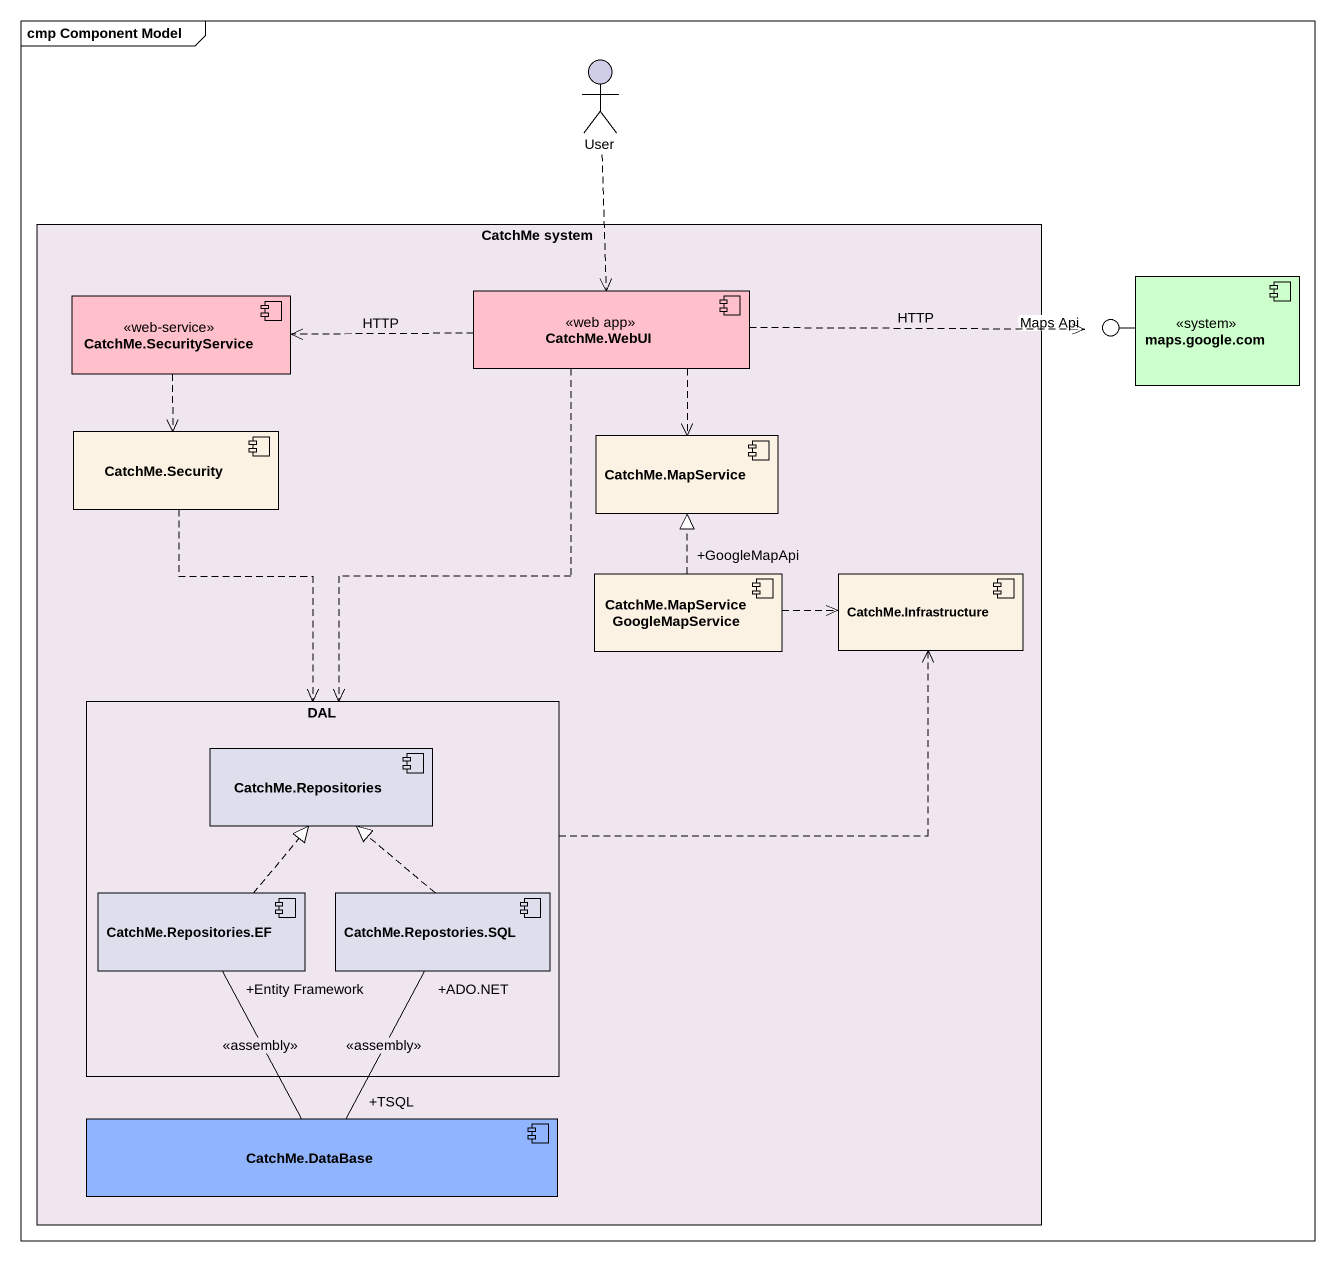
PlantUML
@startuml
mainframe cmp Component Model
actor User #CECEE7
rectangle "CatchMe system" as CatchMe_system #F0E6F0 {
  component "CatchMe.SecurityService" as CatchMe_SecurityService <<web-service>> #FFC0CB
  component "CatchMe.WebUI" as CatchMe_WebUI <<web app>> #FFC0CB
  component "CatchMe.Security" as CatchMe_Security
  component "CatchMe.MapService" as CatchMe_MapService
  component "CatchMe.MapService GoogleMapService" as CatchMe_MapService_2
  component "CatchMe.Infrastructure" as CatchMe_Infrastructure
  rectangle DAL {
    component "CatchMe.Repositories" as CatchMe_Repositories #DDDFED
    component "CatchMe.Repositories.EF" as CatchMe_Repositories_EF #DDDFED
    component "CatchMe.Repostories.SQL" as CatchMe_Repostories_SQL #DDDFED
  }
  component "CatchMe.DataBase" as CatchMe_DataBase #90B5FE
}
component "maps.google.com" as maps_google_com <<system>> #CCFFCC
() "Maps Api" as Maps_Api #CCFFCC
maps_google_com -left- Maps_Api
User ..> CatchMe_WebUI
CatchMe_SecurityService ..> CatchMe_Security
CatchMe_WebUI .left.> CatchMe_SecurityService : HTTP
CatchMe_WebUI .right.> Maps_Api : HTTP
CatchMe_WebUI ..> CatchMe_MapService
CatchMe_WebUI ..> DAL
CatchMe_Security ..> DAL
CatchMe_MapService_2 "+GoogleMapApi" .up.|> CatchMe_MapService
CatchMe_MapService_2 .right.> CatchMe_Infrastructure
DAL .right.> CatchMe_Infrastructure
CatchMe_Repositories_EF .up.|> CatchMe_Repositories
CatchMe_Repositories_EF "+Entity Framework" -- CatchMe_DataBase : <<assembly>>
CatchMe_Repostories_SQL .up.|> CatchMe_Repositories
CatchMe_Repostories_SQL "+ADO.NET" -- "+TSQL" CatchMe_DataBase : <<assembly>>
@enduml
